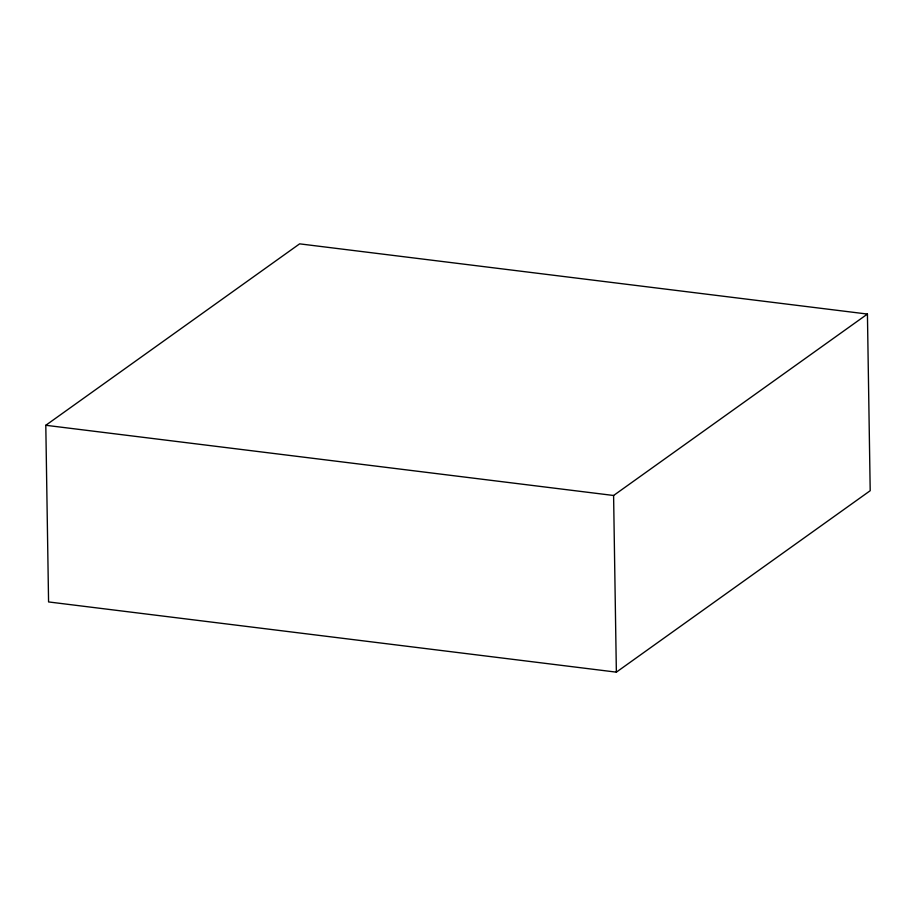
<?xml version="1.0" encoding="UTF-8"?>
<svg xmlns="http://www.w3.org/2000/svg" width="916" height="916" viewBox="0 0 916 916"><rect width="100%" height="100%" fill="white"/><g stroke="black" fill="none" stroke-linecap="round" stroke-linejoin="round"><path stroke-width="1.37" d="M45.8 425.287L299.635 243.851L867.429 314.062L870.2 490.713L616.365 672.149L48.571 601.938L45.8 425.287L613.594 495.487L867.429 314.062M613.594 495.487L616.365 672.149"/></g></svg>
